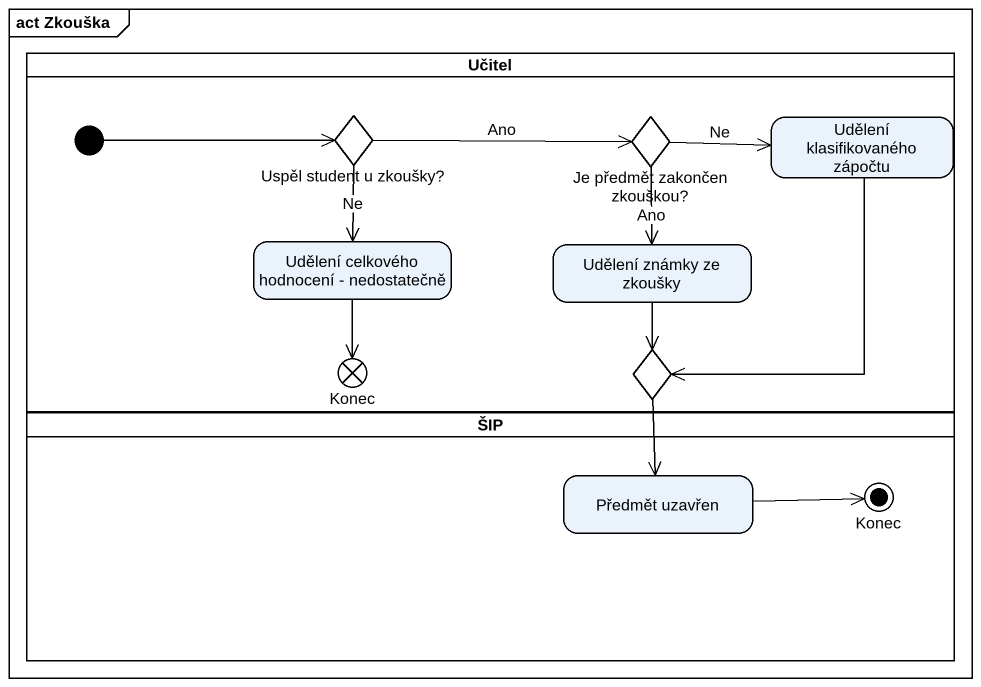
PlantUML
@startuml
mainframe act Zkouška
hide empty description
state Učitel <<partition>> {
  state "Uspěl student u zkoušky?" as Uspěl_student_u_zkoušky <<choice>>
  state "Je předmět zakončen zkouškou?" as Je_předmět_zakončen_zkouškou <<choice>>
  state "Udělení klasifikovaného zápočtu" as Udělení_klasifikovaného
  state "Udělení celkového hodnocení - nedostatečně" as Udělení_celkového_hodnocení
  state "Udělení známky ze zkoušky" as Udělení_známky_ze_zkoušky
  state Konec <<end>>
  state choice1 <<choice>>
  [*] -right-> Uspěl_student_u_zkoušky
}
state ŠIP <<partition>> {
  state "Předmět uzavřen" as Předmět_uzavřen
  state "Konec" as Konec_2 <<end>>
}
Uspěl_student_u_zkoušky -right-> Je_předmět_zakončen_zkouškou : Ano
Uspěl_student_u_zkoušky --> Udělení_celkového_hodnocení : Ne
Je_předmět_zakončen_zkouškou -right-> Udělení_klasifikovaného : Ne
Je_předmět_zakončen_zkouškou --> Udělení_známky_ze_zkoušky : Ano
Udělení_klasifikovaného --> choice1
Udělení_celkového_hodnocení --> Konec
Udělení_známky_ze_zkoušky --> choice1
choice1 --> Předmět_uzavřen
Předmět_uzavřen -right-> Konec_2
@enduml
